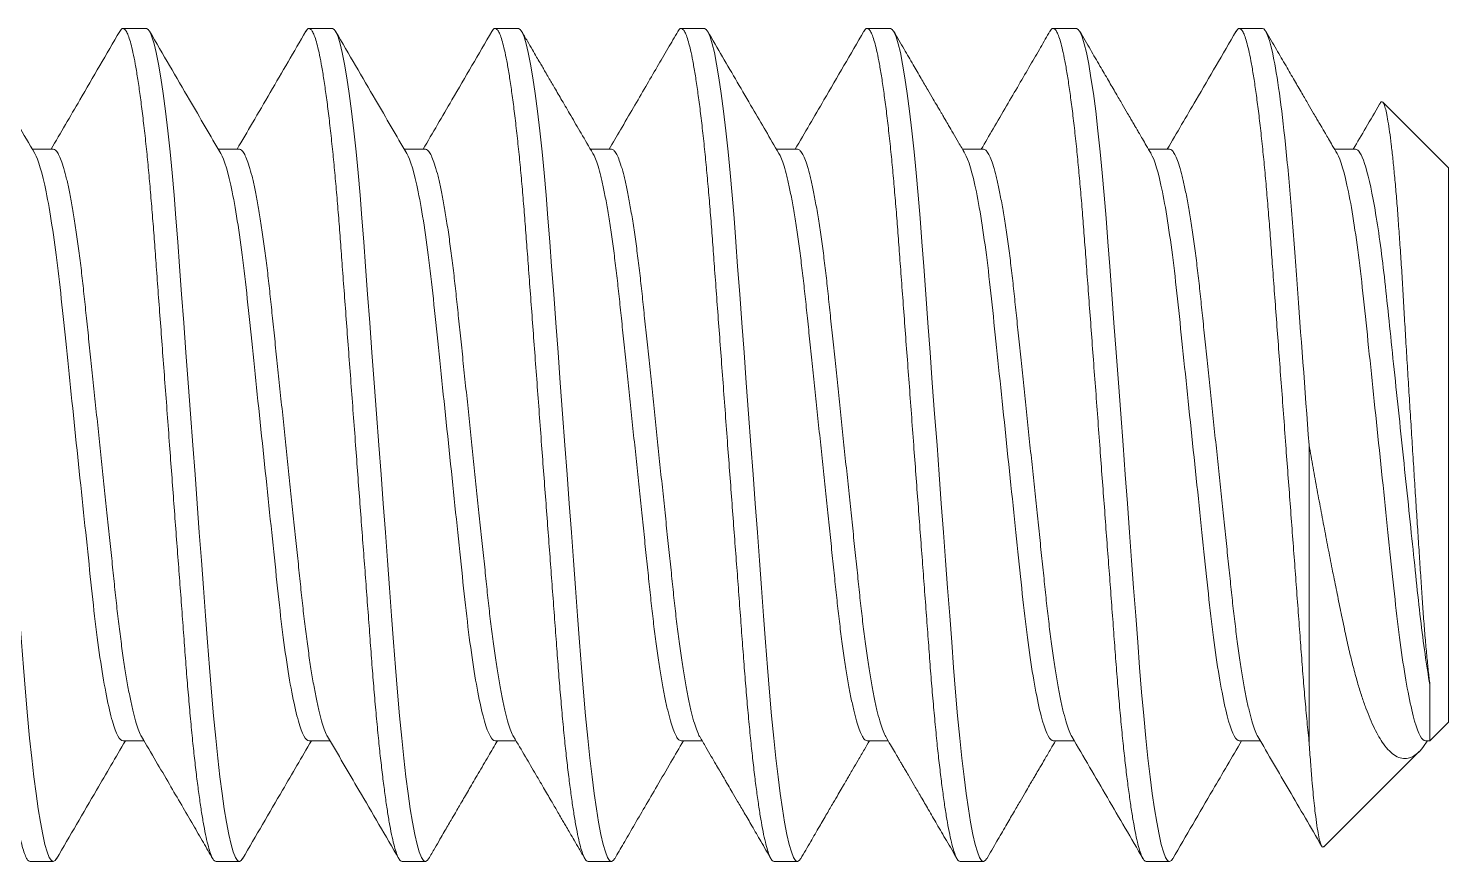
# Model space of a CAD drawing. Header units: inches. Extents: x -1 to 66.5, y -11.9 to 25.2.
# Drawn here: x 36.8078 to 36.9986, y 1.3668 to 1.4788 of the extents above; entities that cross this region are included whole.
import ezdxf

# ---------------------------------------------------------------- set-up
doc = ezdxf.new("R2010")
doc.units = ezdxf.units.IN
doc.header["$MEASUREMENT"] = 0
doc.linetypes.add('SLD-Solid', pattern=[0])
doc.layers.add('Fastener', color=134, linetype='Continuous')

msp = doc.modelspace()

# ---------------------------------------------------------------- linework, layer by layer
at = {"layer": 'Fastener', "linetype": 'SLD-Solid', "lineweight": 15}
for p, q in [((36.82365, 1.47879), (36.82052, 1.47879)), ((36.84865, 1.47879), (36.84552, 1.47879)), ((36.87365, 1.47879), (36.87052, 1.47879)), ((36.89865, 1.47879), (36.89552, 1.47879)), ((36.92365, 1.47879), (36.92052, 1.47879)), ((36.94865, 1.47879), (36.94552, 1.47879)), ((36.97365, 1.47879), (36.97052, 1.47879)), ((36.99865, 1.46004), (36.98982, 1.46887)), ((36.81115, 1.46255), (36.80833, 1.46255)), ((36.83615, 1.46255), (36.83333, 1.46255)), ((36.86115, 1.46255), (36.85833, 1.46255)), ((36.88615, 1.46255), (36.88333, 1.46255)), ((36.91115, 1.46255), (36.90833, 1.46255)), ((36.93615, 1.46255), (36.93333, 1.46255)), ((36.96115, 1.46255), (36.95833, 1.46255)), ((36.98615, 1.46255), (36.98333, 1.46255)), ((36.99865, 1.46004), (36.99865, 1.38554)), ((36.9799, 1.38284), (36.9799, 1.42279)), ((36.99613, 1.38303), (36.99613, 1.39059)), ((36.99613, 1.38303), (36.99865, 1.38554)), ((36.82052, 1.38303), (36.82334, 1.38303)), ((36.84552, 1.38303), (36.84834, 1.38303)), ((36.87052, 1.38303), (36.87334, 1.38303)), ((36.89552, 1.38303), (36.89834, 1.38303)), ((36.92052, 1.38303), (36.92334, 1.38303)), ((36.94552, 1.38303), (36.94834, 1.38303)), ((36.97052, 1.38303), (36.97334, 1.38303)), ((36.99552, 1.38303), (36.99613, 1.38303)), ((36.9819, 1.3688), (36.99469, 1.38159)), ((36.80802, 1.36679), (36.81115, 1.36679)), ((36.83302, 1.36679), (36.83615, 1.36679)), ((36.85802, 1.36679), (36.86115, 1.36679)), ((36.88302, 1.36679), (36.88615, 1.36679)), ((36.90802, 1.36679), (36.91115, 1.36679)), ((36.93302, 1.36679), (36.93615, 1.36679)), ((36.95802, 1.36679), (36.96115, 1.36679))]:
    msp.add_line(p, q, dxfattribs=at)
at = {"layer": 'Fastener', "linetype": 'SLD-Solid', "lineweight": 15, "flags": 128}
for points in [[(36.81158, 1.3672), (36.81139, 1.36692), (36.81115, 1.36679), (36.81089, 1.36693), (36.81061, 1.36736), (36.81033, 1.36809), (36.81003, 1.36911), (36.80973, 1.37045), (36.80942, 1.37208), (36.80912, 1.37388), (36.80883, 1.37593), (36.80854, 1.37821), (36.80825, 1.3807), (36.80797, 1.38338), (36.80767, 1.3864), (36.80739, 1.38957), (36.80713, 1.39287), (36.80687, 1.39627), (36.8066, 1.39984), (36.80632, 1.40359), (36.80605, 1.40726), (36.80577, 1.41104), (36.80548, 1.41491), (36.80519, 1.41884), (36.8049, 1.42279), (36.80458, 1.42699), (36.80427, 1.43115), (36.80397, 1.43524), (36.80367, 1.43923), (36.80339, 1.44309), (36.80311, 1.44679), (36.80286, 1.45011), (36.80262, 1.45329), (36.80237, 1.45639), (36.8021, 1.45937), (36.80183, 1.46221), (36.80153, 1.46504), (36.80122, 1.46766), (36.80091, 1.47005), (36.80059, 1.47217), (36.80028, 1.474), (36.79998, 1.47555), (36.79969, 1.47673), (36.79941, 1.47765), (36.79915, 1.47829), (36.79889, 1.47867), (36.79865, 1.47879), (36.79865, 1.47879)], [(36.83658, 1.3672), (36.83639, 1.36692), (36.83615, 1.36679), (36.83589, 1.36693), (36.83561, 1.36736), (36.83533, 1.36809), (36.83503, 1.36911), (36.83473, 1.37045), (36.83442, 1.37208), (36.83412, 1.37388), (36.83383, 1.37593), (36.83354, 1.37821), (36.83325, 1.3807), (36.83297, 1.38338), (36.83267, 1.3864), (36.83239, 1.38957), (36.83213, 1.39287), (36.83187, 1.39627), (36.8316, 1.39984), (36.83132, 1.40359), (36.83105, 1.40726), (36.83077, 1.41104), (36.83048, 1.41491), (36.83019, 1.41884), (36.8299, 1.42279), (36.82958, 1.42699), (36.82927, 1.43115), (36.82897, 1.43524), (36.82867, 1.43923), (36.82839, 1.44309), (36.82811, 1.44679), (36.82786, 1.45011), (36.82762, 1.45329), (36.82737, 1.45639), (36.8271, 1.45937), (36.82683, 1.46221), (36.82653, 1.46504), (36.82622, 1.46766), (36.82591, 1.47005), (36.82559, 1.47217), (36.82528, 1.474), (36.82498, 1.47555), (36.82469, 1.47673), (36.82441, 1.47765), (36.82415, 1.47829), (36.82389, 1.47867), (36.82365, 1.47879), (36.82365, 1.47879)], [(36.86159, 1.36721), (36.86139, 1.36692), (36.86115, 1.36679), (36.86089, 1.36693), (36.86061, 1.36736), (36.86033, 1.36809), (36.86003, 1.36911), (36.85973, 1.37045), (36.85942, 1.37208), (36.85912, 1.37388), (36.85883, 1.37593), (36.85854, 1.37821), (36.85825, 1.3807), (36.85797, 1.38338), (36.85767, 1.3864), (36.85739, 1.38957), (36.85713, 1.39287), (36.85687, 1.39627), (36.8566, 1.39984), (36.85632, 1.40359), (36.85605, 1.40726), (36.85577, 1.41104), (36.85548, 1.41491), (36.85519, 1.41884), (36.8549, 1.42279), (36.85458, 1.42699), (36.85427, 1.43115), (36.85397, 1.43524), (36.85367, 1.43923), (36.85339, 1.44309), (36.85311, 1.44679), (36.85286, 1.45011), (36.85262, 1.45329), (36.85237, 1.45639), (36.8521, 1.45937), (36.85183, 1.46221), (36.85153, 1.46504), (36.85122, 1.46766), (36.85091, 1.47005), (36.85059, 1.47217), (36.85028, 1.474), (36.84998, 1.47555), (36.84969, 1.47673), (36.84941, 1.47765), (36.84915, 1.47829), (36.84889, 1.47867), (36.84865, 1.47879), (36.84865, 1.47879)], [(36.88659, 1.36721), (36.88639, 1.36692), (36.88615, 1.36679), (36.88589, 1.36693), (36.88561, 1.36736), (36.88533, 1.36809), (36.88503, 1.36911), (36.88473, 1.37045), (36.88442, 1.37208), (36.88412, 1.37388), (36.88383, 1.37593), (36.88354, 1.37821), (36.88325, 1.3807), (36.88297, 1.38338), (36.88267, 1.3864), (36.88239, 1.38957), (36.88213, 1.39287), (36.88187, 1.39627), (36.8816, 1.39984), (36.88132, 1.40359), (36.88105, 1.40726), (36.88077, 1.41104), (36.88048, 1.41491), (36.88019, 1.41884), (36.8799, 1.42279), (36.87958, 1.42699), (36.87927, 1.43115), (36.87897, 1.43524), (36.87867, 1.43923), (36.87839, 1.44309), (36.87811, 1.44679), (36.87786, 1.45011), (36.87762, 1.45329), (36.87737, 1.45639), (36.8771, 1.45937), (36.87683, 1.46221), (36.87653, 1.46504), (36.87622, 1.46766), (36.87591, 1.47005), (36.87559, 1.47217), (36.87528, 1.474), (36.87498, 1.47555), (36.87469, 1.47673), (36.87441, 1.47765), (36.87415, 1.47829), (36.87389, 1.47867), (36.87365, 1.47879), (36.87365, 1.47879)], [(36.91159, 1.36721), (36.91139, 1.36692), (36.91115, 1.36679), (36.91089, 1.36693), (36.91061, 1.36736), (36.91033, 1.36809), (36.91003, 1.36911), (36.90973, 1.37045), (36.90942, 1.37208), (36.90912, 1.37388), (36.90883, 1.37593), (36.90854, 1.37821), (36.90825, 1.3807), (36.90797, 1.38338), (36.90767, 1.3864), (36.90739, 1.38957), (36.90713, 1.39287), (36.90687, 1.39627), (36.9066, 1.39984), (36.90632, 1.40359), (36.90605, 1.40726), (36.90577, 1.41104), (36.90548, 1.41491), (36.90519, 1.41884), (36.9049, 1.42279), (36.90458, 1.42699), (36.90427, 1.43115), (36.90397, 1.43524), (36.90367, 1.43923), (36.90339, 1.44309), (36.90311, 1.44679), (36.90286, 1.45011), (36.90262, 1.45329), (36.90237, 1.45639), (36.9021, 1.45937), (36.90183, 1.46221), (36.90153, 1.46504), (36.90122, 1.46766), (36.90091, 1.47005), (36.90059, 1.47217), (36.90028, 1.474), (36.89998, 1.47555), (36.89969, 1.47673), (36.89941, 1.47765), (36.89915, 1.47829), (36.89889, 1.47867), (36.89865, 1.47879), (36.89865, 1.47879)], [(36.93659, 1.36721), (36.93639, 1.36692), (36.93615, 1.36679), (36.93589, 1.36693), (36.93561, 1.36736), (36.93533, 1.36809), (36.93503, 1.36911), (36.93473, 1.37045), (36.93442, 1.37208), (36.93412, 1.37388), (36.93383, 1.37593), (36.93354, 1.37821), (36.93325, 1.3807), (36.93297, 1.38338), (36.93267, 1.3864), (36.93239, 1.38957), (36.93213, 1.39287), (36.93187, 1.39627), (36.9316, 1.39984), (36.93132, 1.40359), (36.93105, 1.40726), (36.93077, 1.41104), (36.93048, 1.41491), (36.93019, 1.41884), (36.9299, 1.42279), (36.92958, 1.42699), (36.92927, 1.43115), (36.92897, 1.43524), (36.92867, 1.43923), (36.92839, 1.44309), (36.92811, 1.44679), (36.92786, 1.45011), (36.92762, 1.45329), (36.92737, 1.45639), (36.9271, 1.45937), (36.92683, 1.46221), (36.92653, 1.46504), (36.92622, 1.46766), (36.92591, 1.47005), (36.92559, 1.47217), (36.92528, 1.474), (36.92498, 1.47555), (36.92469, 1.47673), (36.92441, 1.47765), (36.92415, 1.47829), (36.92389, 1.47867), (36.92365, 1.47879), (36.92365, 1.47879)], [(36.96159, 1.3672), (36.96139, 1.36692), (36.96115, 1.36679), (36.96089, 1.36693), (36.96061, 1.36736), (36.96033, 1.36809), (36.96003, 1.36911), (36.95973, 1.37045), (36.95942, 1.37208), (36.95912, 1.37388), (36.95883, 1.37593), (36.95854, 1.37821), (36.95825, 1.3807), (36.95797, 1.38338), (36.95767, 1.3864), (36.95739, 1.38957), (36.95713, 1.39287), (36.95687, 1.39627), (36.9566, 1.39984), (36.95632, 1.40359), (36.95605, 1.40726), (36.95577, 1.41104), (36.95548, 1.41491), (36.95519, 1.41884), (36.9549, 1.42279), (36.95458, 1.42699), (36.95427, 1.43115), (36.95397, 1.43524), (36.95367, 1.43923), (36.95339, 1.44309), (36.95311, 1.44679), (36.95286, 1.45011), (36.95262, 1.45329), (36.95237, 1.45639), (36.9521, 1.45937), (36.95183, 1.46221), (36.95153, 1.46504), (36.95122, 1.46766), (36.95091, 1.47005), (36.95059, 1.47217), (36.95028, 1.474), (36.94998, 1.47555), (36.94969, 1.47673), (36.94941, 1.47765), (36.94915, 1.47829), (36.94889, 1.47867), (36.94865, 1.47879), (36.94865, 1.47879)]]:
    msp.add_lwpolyline(points, dxfattribs=at)
at = {"layer": 'Fastener', "linetype": 'SLD-Solid', "lineweight": 15}
for points, knots in [([(36.80802, 1.36679), (36.80793, 1.36682), (36.80776, 1.36687), (36.80749, 1.36732), (36.8072, 1.36804), (36.80691, 1.36907), (36.8066, 1.3704), (36.8063, 1.372), (36.806, 1.37384), (36.80571, 1.37589), (36.80541, 1.37817), (36.80512, 1.38066), (36.80483, 1.38339), (36.80455, 1.38635), (36.80427, 1.38952), (36.804, 1.39282), (36.80375, 1.39626), (36.80348, 1.39984), (36.80321, 1.40351), (36.80293, 1.40726), (36.80264, 1.41104), (36.80236, 1.41491), (36.80206, 1.41884), (36.80176, 1.42287), (36.80146, 1.42699), (36.80115, 1.43115), (36.80084, 1.43524), (36.80055, 1.43923), (36.80026, 1.44309), (36.79999, 1.44672), (36.79974, 1.45012), (36.7995, 1.45333), (36.79924, 1.45643), (36.79898, 1.45941), (36.7987, 1.46231), (36.7984, 1.46509), (36.79809, 1.46771), (36.79778, 1.47009), (36.79747, 1.47221), (36.79716, 1.47405), (36.79686, 1.47557), (36.79657, 1.47677), (36.79629, 1.47769), (36.79602, 1.47833), (36.79576, 1.47871), (36.79552, 1.47883), (36.79529, 1.47874), (36.79514, 1.47848), (36.79508, 1.47837)], [0, 0, 0, 0, 0.0216608, 0.0436831, 0.0660175, 0.0886099, 0.1114021, 0.1343326, 0.1560227, 0.1777244, 0.199383, 0.2209443, 0.2423559, 0.2648446, 0.2870516, 0.3089247, 0.3304913, 0.3523128, 0.3744752, 0.3956377, 0.4170109, 0.4385448, 0.4601873, 0.4818844, 0.5048946, 0.5278397, 0.5506555, 0.5732801, 0.5956548, 0.6177248, 0.6382101, 0.6585661, 0.6792378, 0.7002013, 0.7214126, 0.7441266, 0.7670055, 0.7899865, 0.8130048, 0.835995, 0.8588924, 0.8803401, 0.9015979, 0.9226178, 0.9433549, 0.9637682, 0.985429, 1, 1, 1, 1]), ([(36.80866, 1.46199), (36.80715, 1.46456), (36.80395, 1.47003), (36.80077, 1.47551), (36.79908, 1.47841)], [0, 0, 0, 0, 0.470522, 1, 1, 1, 1]), ([(36.82008, 1.4784), (36.81829, 1.47533), (36.81522, 1.47004), (36.81213, 1.46476), (36.81084, 1.46255)], [0, 0, 0, 0, 0.5822999, 1, 1, 1, 1]), ([(36.83302, 1.36679), (36.83293, 1.36682), (36.83276, 1.36687), (36.83249, 1.36732), (36.8322, 1.36804), (36.83191, 1.36907), (36.8316, 1.3704), (36.8313, 1.372), (36.831, 1.37384), (36.83071, 1.37589), (36.83041, 1.37817), (36.83012, 1.38066), (36.82983, 1.38339), (36.82955, 1.38635), (36.82927, 1.38952), (36.829, 1.39282), (36.82875, 1.39626), (36.82848, 1.39984), (36.82821, 1.40351), (36.82793, 1.40726), (36.82764, 1.41104), (36.82736, 1.41491), (36.82706, 1.41884), (36.82676, 1.42287), (36.82646, 1.42699), (36.82615, 1.43115), (36.82584, 1.43524), (36.82555, 1.43923), (36.82526, 1.44309), (36.82499, 1.44672), (36.82474, 1.45012), (36.8245, 1.45333), (36.82424, 1.45643), (36.82398, 1.45941), (36.8237, 1.46231), (36.8234, 1.46509), (36.82309, 1.46771), (36.82278, 1.47009), (36.82247, 1.47221), (36.82216, 1.47405), (36.82186, 1.47557), (36.82157, 1.47677), (36.82129, 1.47769), (36.82102, 1.47833), (36.82076, 1.47871), (36.82052, 1.47883), (36.82029, 1.47874), (36.82014, 1.47848), (36.82008, 1.47837)], [0, 0, 0, 0, 0.021663, 0.043687, 0.066023, 0.088617, 0.111412, 0.134344, 0.156036, 0.177739, 0.1994, 0.220963, 0.242376, 0.264867, 0.287076, 0.308951, 0.330519, 0.352343, 0.374507, 0.395671, 0.417046, 0.438582, 0.460226, 0.481925, 0.504937, 0.527884, 0.550702, 0.573329, 0.595705, 0.617777, 0.638264, 0.658622, 0.679295, 0.700261, 0.721474, 0.74419, 0.76707, 0.790053, 0.813074, 0.836066, 0.858965, 0.880415, 0.901674, 0.922696, 0.943435, 0.96385, 0.985513, 1, 1, 1, 1]), ([(36.83365, 1.46199), (36.83226, 1.46439), (36.82906, 1.46985), (36.82587, 1.47533), (36.82408, 1.47841)], [0, 0, 0, 0, 0.437735, 1, 1, 1, 1]), ([(36.84509, 1.47841), (36.84429, 1.47704), (36.8427, 1.4743), (36.8403, 1.47019), (36.83802, 1.46628), (36.83653, 1.46373), (36.83584, 1.46255)], [0, 0, 0, 0, 0.25937, 0.518365, 0.777009, 1, 1, 1, 1]), ([(36.85802, 1.36679), (36.85793, 1.36682), (36.85776, 1.36687), (36.85749, 1.36732), (36.8572, 1.36804), (36.85691, 1.36907), (36.8566, 1.3704), (36.8563, 1.372), (36.856, 1.37384), (36.85571, 1.37589), (36.85541, 1.37817), (36.85512, 1.38066), (36.85483, 1.38339), (36.85455, 1.38635), (36.85427, 1.38952), (36.854, 1.39282), (36.85375, 1.39626), (36.85348, 1.39984), (36.85321, 1.40351), (36.85293, 1.40726), (36.85264, 1.41104), (36.85236, 1.41491), (36.85206, 1.41884), (36.85176, 1.42287), (36.85146, 1.42699), (36.85115, 1.43115), (36.85084, 1.43524), (36.85055, 1.43923), (36.85026, 1.44309), (36.84999, 1.44672), (36.84974, 1.45012), (36.8495, 1.45333), (36.84924, 1.45643), (36.84898, 1.45941), (36.8487, 1.46231), (36.8484, 1.46509), (36.84809, 1.46771), (36.84778, 1.47009), (36.84747, 1.47221), (36.84716, 1.47405), (36.84686, 1.47557), (36.84657, 1.47677), (36.84629, 1.47769), (36.84602, 1.47833), (36.84576, 1.47871), (36.84552, 1.47883), (36.84529, 1.47874), (36.84514, 1.47848), (36.84509, 1.47838)], [0, 0, 0, 0, 0.021672, 0.043705, 0.066051, 0.088655, 0.111459, 0.134401, 0.156102, 0.177815, 0.199485, 0.221057, 0.24248, 0.26498, 0.287198, 0.309083, 0.33066, 0.352493, 0.374667, 0.39584, 0.417224, 0.438769, 0.460423, 0.482131, 0.505153, 0.52811, 0.550937, 0.573573, 0.595959, 0.618041, 0.638536, 0.658903, 0.679585, 0.700559, 0.721781, 0.744507, 0.767398, 0.79039, 0.81342, 0.836422, 0.859332, 0.88079, 0.902059, 0.923089, 0.943837, 0.964261, 0.985933, 1, 1, 1, 1]), ([(36.85865, 1.46199), (36.85725, 1.46439), (36.85406, 1.46985), (36.85087, 1.47533), (36.84908, 1.4784)], [0, 0, 0, 0, 0.437786, 1, 1, 1, 1]), ([(36.87008, 1.4784), (36.86829, 1.47533), (36.86522, 1.47004), (36.86213, 1.46476), (36.86084, 1.46255)], [0, 0, 0, 0, 0.581692, 1, 1, 1, 1]), ([(36.88302, 1.36679), (36.88293, 1.36682), (36.88276, 1.36687), (36.88249, 1.36732), (36.8822, 1.36804), (36.88191, 1.36907), (36.8816, 1.3704), (36.8813, 1.372), (36.881, 1.37384), (36.88071, 1.37589), (36.88041, 1.37817), (36.88012, 1.38066), (36.87983, 1.38339), (36.87955, 1.38635), (36.87927, 1.38952), (36.879, 1.39282), (36.87875, 1.39626), (36.87848, 1.39984), (36.87821, 1.40351), (36.87793, 1.40726), (36.87764, 1.41104), (36.87736, 1.41491), (36.87706, 1.41884), (36.87676, 1.42287), (36.87646, 1.42699), (36.87615, 1.43115), (36.87584, 1.43524), (36.87555, 1.43923), (36.87526, 1.44309), (36.87499, 1.44672), (36.87474, 1.45012), (36.8745, 1.45333), (36.87424, 1.45643), (36.87398, 1.45941), (36.8737, 1.46231), (36.8734, 1.46509), (36.87309, 1.46771), (36.87278, 1.47009), (36.87247, 1.47221), (36.87216, 1.47405), (36.87186, 1.47557), (36.87157, 1.47677), (36.87129, 1.47769), (36.87102, 1.47833), (36.87076, 1.47871), (36.87052, 1.47883), (36.87029, 1.47874), (36.87014, 1.47848), (36.87008, 1.47837)], [0, 0, 0, 0, 0.0216622, 0.0436858, 0.0660217, 0.0886155, 0.1114092, 0.1343411, 0.1560326, 0.1777356, 0.1993956, 0.2209583, 0.2423712, 0.2648613, 0.2870698, 0.3089442, 0.3305122, 0.3523351, 0.3744988, 0.3956628, 0.4170373, 0.4385726, 0.4602164, 0.4819148, 0.5049266, 0.5278731, 0.5506904, 0.5733164, 0.5956925, 0.6177639, 0.6382504, 0.6586077, 0.6792808, 0.7002456, 0.7214582, 0.7441736, 0.767054, 0.7900364, 0.8130562, 0.8360479, 0.8589468, 0.8803957, 0.9016549, 0.9226761, 0.9434146, 0.9638292, 0.9854913, 1, 1, 1, 1]), ([(36.88365, 1.46199), (36.88313, 1.4629), (36.88213, 1.46459), (36.88075, 1.46697), (36.87956, 1.46901), (36.87856, 1.47071), (36.87782, 1.47199), (36.87729, 1.4729), (36.87691, 1.47355), (36.87652, 1.47422), (36.87606, 1.47501), (36.8755, 1.47598), (36.87483, 1.47713), (36.87434, 1.47796), (36.87408, 1.4784)], [0, 0, 0, 0, 0.16532, 0.310169, 0.434496, 0.538252, 0.621396, 0.668147, 0.704366, 0.741381, 0.789447, 0.848567, 0.918749, 1, 1, 1, 1]), ([(36.89508, 1.4784), (36.89464, 1.47764), (36.89371, 1.47604), (36.89226, 1.47356), (36.89072, 1.47091), (36.88907, 1.46809), (36.88744, 1.46528), (36.88635, 1.46342), (36.88584, 1.46255)], [0, 0, 0, 0, 0.145435, 0.301784, 0.469011, 0.647072, 0.835922, 1, 1, 1, 1]), ([(36.90802, 1.36679), (36.90793, 1.36682), (36.90776, 1.36687), (36.90749, 1.36732), (36.9072, 1.36804), (36.90691, 1.36907), (36.9066, 1.3704), (36.9063, 1.372), (36.906, 1.37384), (36.90571, 1.37589), (36.90541, 1.37817), (36.90512, 1.38066), (36.90483, 1.38339), (36.90455, 1.38635), (36.90427, 1.38952), (36.904, 1.39282), (36.90375, 1.39626), (36.90348, 1.39984), (36.90321, 1.40351), (36.90293, 1.40726), (36.90264, 1.41104), (36.90236, 1.41491), (36.90206, 1.41884), (36.90176, 1.42287), (36.90146, 1.42699), (36.90115, 1.43115), (36.90084, 1.43524), (36.90055, 1.43923), (36.90026, 1.44309), (36.89999, 1.44672), (36.89974, 1.45012), (36.8995, 1.45333), (36.89924, 1.45643), (36.89898, 1.45941), (36.8987, 1.46231), (36.8984, 1.46509), (36.89809, 1.46771), (36.89778, 1.47009), (36.89747, 1.47221), (36.89716, 1.47405), (36.89686, 1.47557), (36.89657, 1.47677), (36.89629, 1.47769), (36.89602, 1.47833), (36.89576, 1.47871), (36.89552, 1.47883), (36.89529, 1.47874), (36.89514, 1.47848), (36.89508, 1.47837)], [0, 0, 0, 0, 0.021663, 0.043687, 0.066023, 0.088618, 0.111412, 0.134344, 0.156036, 0.17774, 0.1994, 0.220963, 0.242377, 0.264867, 0.287076, 0.308951, 0.33052, 0.352343, 0.374507, 0.395672, 0.417047, 0.438583, 0.460227, 0.481926, 0.504938, 0.527885, 0.550703, 0.57333, 0.595706, 0.617778, 0.638265, 0.658623, 0.679296, 0.700262, 0.721475, 0.744191, 0.767072, 0.790055, 0.813075, 0.836067, 0.858967, 0.880416, 0.901676, 0.922697, 0.943436, 0.963851, 0.985514, 1, 1, 1, 1]), ([(36.90865, 1.46199), (36.90747, 1.46402), (36.9056, 1.46721), (36.90241, 1.47268), (36.90041, 1.47613), (36.89909, 1.4784)], [0, 0, 0, 0, 0.3697537, 0.5844772, 1, 1, 1, 1]), ([(36.92008, 1.47841), (36.91829, 1.47533), (36.91522, 1.47004), (36.91213, 1.46476), (36.91084, 1.46255)], [0, 0, 0, 0, 0.582332, 1, 1, 1, 1]), ([(36.93302, 1.36679), (36.93293, 1.36682), (36.93276, 1.36687), (36.93249, 1.36732), (36.9322, 1.36804), (36.93191, 1.36907), (36.9316, 1.3704), (36.9313, 1.372), (36.931, 1.37384), (36.93071, 1.37589), (36.93041, 1.37817), (36.93012, 1.38066), (36.92983, 1.38339), (36.92955, 1.38635), (36.92927, 1.38952), (36.929, 1.39282), (36.92875, 1.39626), (36.92848, 1.39984), (36.92821, 1.40351), (36.92793, 1.40726), (36.92764, 1.41104), (36.92736, 1.41491), (36.92706, 1.41884), (36.92676, 1.42287), (36.92646, 1.42699), (36.92615, 1.43115), (36.92584, 1.43524), (36.92555, 1.43923), (36.92526, 1.44309), (36.92499, 1.44672), (36.92474, 1.45012), (36.9245, 1.45333), (36.92424, 1.45643), (36.92398, 1.45941), (36.9237, 1.46231), (36.9234, 1.46509), (36.92309, 1.46771), (36.92278, 1.47009), (36.92247, 1.47221), (36.92216, 1.47405), (36.92186, 1.47557), (36.92157, 1.47677), (36.92129, 1.47769), (36.92102, 1.47833), (36.92076, 1.47871), (36.92052, 1.47883), (36.92029, 1.47874), (36.92014, 1.47848), (36.92008, 1.47837)], [0, 0, 0, 0, 0.021664, 0.04369, 0.066027, 0.088623, 0.111419, 0.134353, 0.156046, 0.177751, 0.199413, 0.220977, 0.242392, 0.264884, 0.287094, 0.308971, 0.330541, 0.352365, 0.374531, 0.395697, 0.417073, 0.43861, 0.460256, 0.481956, 0.50497, 0.527919, 0.550738, 0.573366, 0.595744, 0.617817, 0.638305, 0.658664, 0.679339, 0.700306, 0.72152, 0.744238, 0.76712, 0.790104, 0.813126, 0.83612, 0.859021, 0.880472, 0.901733, 0.922756, 0.943496, 0.963912, 0.985576, 1, 1, 1, 1]), ([(36.93365, 1.46199), (36.93336, 1.46249), (36.93283, 1.4634), (36.9321, 1.46465), (36.9315, 1.46567), (36.93104, 1.46646), (36.93072, 1.46702), (36.93047, 1.46744), (36.93023, 1.46785), (36.92987, 1.46847), (36.92933, 1.46939), (36.92861, 1.47064), (36.92771, 1.47217), (36.92665, 1.47399), (36.92542, 1.4761), (36.92455, 1.47761), (36.92408, 1.4784)], [0, 0, 0, 0, 0.090507, 0.166868, 0.229061, 0.277066, 0.31087, 0.331055, 0.353774, 0.386293, 0.444906, 0.520961, 0.614476, 0.72547, 0.853968, 1, 1, 1, 1]), ([(36.94508, 1.47841), (36.94466, 1.47769), (36.94378, 1.47617), (36.94239, 1.47377), (36.94086, 1.47115), (36.9392, 1.4683), (36.93751, 1.46541), (36.93637, 1.46347), (36.93584, 1.46255)], [0, 0, 0, 0, 0.1364762, 0.287464, 0.4529202, 0.6327932, 0.8270283, 1, 1, 1, 1]), ([(36.95802, 1.36679), (36.95793, 1.36682), (36.95776, 1.36687), (36.95749, 1.36732), (36.9572, 1.36804), (36.95691, 1.36907), (36.9566, 1.3704), (36.9563, 1.372), (36.956, 1.37384), (36.95571, 1.37589), (36.95541, 1.37817), (36.95512, 1.38066), (36.95483, 1.38339), (36.95455, 1.38635), (36.95427, 1.38952), (36.954, 1.39282), (36.95375, 1.39626), (36.95348, 1.39984), (36.95321, 1.40351), (36.95293, 1.40726), (36.95264, 1.41104), (36.95236, 1.41491), (36.95206, 1.41884), (36.95176, 1.42287), (36.95146, 1.42699), (36.95115, 1.43115), (36.95084, 1.43524), (36.95055, 1.43923), (36.95026, 1.44309), (36.94999, 1.44672), (36.94974, 1.45012), (36.9495, 1.45333), (36.94924, 1.45643), (36.94898, 1.45941), (36.9487, 1.46231), (36.9484, 1.46509), (36.94809, 1.46771), (36.94778, 1.47009), (36.94747, 1.47221), (36.94716, 1.47405), (36.94686, 1.47557), (36.94657, 1.47677), (36.94629, 1.47769), (36.94602, 1.47833), (36.94576, 1.47871), (36.94552, 1.47883), (36.94529, 1.47874), (36.94514, 1.47848), (36.94508, 1.47837)], [0, 0, 0, 0, 0.021665, 0.043691, 0.06603, 0.088627, 0.111423, 0.134358, 0.156052, 0.177758, 0.199421, 0.220986, 0.242402, 0.264895, 0.287106, 0.308983, 0.330554, 0.352379, 0.374546, 0.395712, 0.41709, 0.438628, 0.460274, 0.481975, 0.50499, 0.527939, 0.550759, 0.573388, 0.595767, 0.617841, 0.63833, 0.65869, 0.679366, 0.700333, 0.721549, 0.744267, 0.76715, 0.790135, 0.813158, 0.836153, 0.859054, 0.880506, 0.901768, 0.922792, 0.943533, 0.96395, 0.985615, 1, 1, 1, 1]), ([(36.95866, 1.46199), (36.95844, 1.46235), (36.95806, 1.46301), (36.95754, 1.4639), (36.95713, 1.46459), (36.95683, 1.4651), (36.95657, 1.46555), (36.95629, 1.46604), (36.95593, 1.46666), (36.95542, 1.46753), (36.95475, 1.46868), (36.95389, 1.47015), (36.95289, 1.47186), (36.95175, 1.47382), (36.95046, 1.47603), (36.94956, 1.47759), (36.94908, 1.4784)], [0, 0, 0, 0, 0.066419, 0.120613, 0.162564, 0.192262, 0.214408, 0.243843, 0.281656, 0.327852, 0.402497, 0.492069, 0.596584, 0.716061, 0.850524, 1, 1, 1, 1]), ([(36.97008, 1.47841), (36.96829, 1.47533), (36.96522, 1.47004), (36.96213, 1.46476), (36.96084, 1.46255)], [0, 0, 0, 0, 0.582178, 1, 1, 1, 1]), ([(36.9799, 1.38284), (36.97988, 1.38302), (36.97976, 1.38416), (36.97955, 1.38635), (36.97927, 1.38952), (36.979, 1.39282), (36.97875, 1.39626), (36.97848, 1.39984), (36.97821, 1.40351), (36.97793, 1.40726), (36.97764, 1.41104), (36.97736, 1.41491), (36.97706, 1.41884), (36.97676, 1.42287), (36.97646, 1.42699), (36.97615, 1.43115), (36.97584, 1.43524), (36.97555, 1.43923), (36.97526, 1.44309), (36.97499, 1.44672), (36.97474, 1.45012), (36.9745, 1.45333), (36.97424, 1.45643), (36.97398, 1.45941), (36.9737, 1.46231), (36.9734, 1.46509), (36.97309, 1.46771), (36.97278, 1.47009), (36.97247, 1.47221), (36.97216, 1.47405), (36.97186, 1.47557), (36.97157, 1.47677), (36.97129, 1.47769), (36.97102, 1.47833), (36.97076, 1.47871), (36.97052, 1.47883), (36.97029, 1.47874), (36.97014, 1.47848), (36.97008, 1.47837)], [0, 0, 0, 0, 0.005512, 0.035036, 0.06419, 0.092905, 0.121218, 0.149866, 0.178961, 0.206744, 0.234803, 0.263073, 0.291486, 0.31997, 0.350178, 0.380301, 0.410254, 0.439956, 0.46933, 0.498304, 0.525197, 0.551921, 0.579059, 0.606581, 0.634427, 0.664247, 0.694283, 0.724452, 0.754671, 0.784853, 0.814914, 0.84307, 0.870978, 0.898573, 0.925798, 0.952597, 0.981033, 1, 1, 1, 1]), ([(36.9799, 1.42279), (36.97934, 1.4303), (36.97878, 1.43778), (36.97804, 1.44775), (36.97782, 1.45083), (36.97734, 1.45675), (36.97709, 1.45959), (36.9763, 1.46745), (36.97572, 1.47175), (36.97462, 1.47743), (36.9741, 1.47879), (36.97365, 1.47879)], [0, 0, 0, 0, 0.25, 0.25, 0.375, 0.375, 0.5, 0.5, 0.75, 0.75, 1, 1, 1, 1]), ([(36.98366, 1.46199), (36.98344, 1.46235), (36.98306, 1.46301), (36.98254, 1.4639), (36.98213, 1.46459), (36.98183, 1.46511), (36.98157, 1.46555), (36.98129, 1.46604), (36.98093, 1.46666), (36.98042, 1.46753), (36.97975, 1.46868), (36.97889, 1.47015), (36.97789, 1.47187), (36.97675, 1.47383), (36.97546, 1.47604), (36.97456, 1.47759), (36.97408, 1.47841)], [0, 0, 0, 0, 0.066473, 0.120704, 0.162677, 0.192378, 0.214515, 0.24394, 0.281743, 0.327929, 0.40256, 0.492117, 0.596618, 0.716083, 0.850534, 1, 1, 1, 1]), ([(36.98944, 1.46872), (36.98942, 1.46868), (36.98878, 1.46759), (36.98758, 1.46553), (36.9864, 1.46352), (36.98584, 1.46255)], [0, 0, 0, 0, 0.019031, 0.532053, 1, 1, 1, 1]), ([(36.99613, 1.39059), (36.99606, 1.39119), (36.99592, 1.3924), (36.99571, 1.39451), (36.9955, 1.39684), (36.99529, 1.39937), (36.99511, 1.40206), (36.99492, 1.40488), (36.99472, 1.40787), (36.99452, 1.41101), (36.99431, 1.41426), (36.99409, 1.41765), (36.99387, 1.42112), (36.99365, 1.42464), (36.99343, 1.42816), (36.99321, 1.43168), (36.993, 1.43518), (36.99279, 1.43862), (36.9926, 1.44194), (36.99241, 1.44513), (36.99222, 1.44822), (36.99201, 1.45119), (36.99181, 1.45398), (36.9916, 1.45661), (36.99138, 1.45905), (36.99116, 1.46127), (36.99094, 1.46323), (36.99072, 1.46494), (36.9905, 1.46637), (36.99029, 1.4675), (36.99009, 1.46831), (36.98989, 1.46881), (36.9897, 1.46898), (36.98956, 1.46894), (36.98947, 1.46875), (36.98945, 1.46871)], [0, 0, 0, 0, 0.028588, 0.057177, 0.086596, 0.116014, 0.144597, 0.173183, 0.202523, 0.231862, 0.261804, 0.291745, 0.322524, 0.353303, 0.383796, 0.414288, 0.445666, 0.477044, 0.507536, 0.538029, 0.569354, 0.60068, 0.632185, 0.66369, 0.696057, 0.728425, 0.760822, 0.793219, 0.826557, 0.859895, 0.892292, 0.924689, 0.957999, 0.991312, 1, 1, 1, 1]), ([(36.82052, 1.38303), (36.82009, 1.38303), (36.8196, 1.38389), (36.81857, 1.38749), (36.81802, 1.39023), (36.81726, 1.39529), (36.81702, 1.39713), (36.81655, 1.40101), (36.81634, 1.403), (36.81567, 1.40942), (36.81516, 1.41428), (36.81411, 1.42429), (36.81358, 1.42941), (36.81259, 1.43886), (36.81218, 1.44307), (36.81124, 1.45076), (36.81072, 1.4542), (36.80966, 1.45941), (36.80913, 1.46117), (36.80865, 1.46199)], [0, 0, 0, 0, 0.125, 0.125, 0.25, 0.25, 0.3125, 0.3125, 0.375, 0.375, 0.5, 0.5, 0.625, 0.625, 0.75, 0.75, 0.875, 0.875, 1, 1, 1, 1]), ([(36.82301, 1.3836), (36.82301, 1.3836), (36.82289, 1.38376), (36.82265, 1.38434), (36.82229, 1.38537), (36.82192, 1.38673), (36.82155, 1.38837), (36.82118, 1.39026), (36.82082, 1.3924), (36.82046, 1.39477), (36.82012, 1.39735), (36.81978, 1.40008), (36.81947, 1.40296), (36.81916, 1.40598), (36.81883, 1.40914), (36.81848, 1.41243), (36.81813, 1.41582), (36.81776, 1.41928), (36.81739, 1.42281), (36.81702, 1.42637), (36.81665, 1.42989), (36.81629, 1.43334), (36.81594, 1.43666), (36.81561, 1.43981), (36.8153, 1.44278), (36.815, 1.4456), (36.81467, 1.44829), (36.81432, 1.45084), (36.81396, 1.45322), (36.81359, 1.4554), (36.81322, 1.45732), (36.81285, 1.45896), (36.81248, 1.46029), (36.81212, 1.46132), (36.81178, 1.46203), (36.81145, 1.46247), (36.81125, 1.46253), (36.81115, 1.46255)], [0, 0, 0, 0, 0.00103, 0.03059, 0.060507, 0.090663, 0.120398, 0.15013, 0.179739, 0.209112, 0.238663, 0.267747, 0.29627, 0.32482, 0.353929, 0.382968, 0.41235, 0.441965, 0.471698, 0.501971, 0.532119, 0.562021, 0.591562, 0.620634, 0.648639, 0.676678, 0.705258, 0.734284, 0.764194, 0.794346, 0.82462, 0.854891, 0.885035, 0.914399, 0.943414, 0.971978, 1, 1, 1, 1]), ([(36.84552, 1.38303), (36.84509, 1.38303), (36.8446, 1.38389), (36.84357, 1.38749), (36.84302, 1.39023), (36.84226, 1.39529), (36.84202, 1.39713), (36.84155, 1.40101), (36.84134, 1.403), (36.84067, 1.40942), (36.84016, 1.41428), (36.83911, 1.42429), (36.83858, 1.42941), (36.83759, 1.43886), (36.83718, 1.44307), (36.83624, 1.45076), (36.83572, 1.4542), (36.83466, 1.45941), (36.83413, 1.46118), (36.83365, 1.46199)], [0, 0, 0, 0, 0.125, 0.125, 0.25, 0.25, 0.3125, 0.3125, 0.375, 0.375, 0.5, 0.5, 0.625, 0.625, 0.75, 0.75, 0.875, 0.875, 1, 1, 1, 1]), ([(36.84801, 1.3836), (36.84801, 1.3836), (36.84789, 1.38376), (36.84765, 1.38434), (36.84729, 1.38537), (36.84692, 1.38673), (36.84655, 1.38837), (36.84618, 1.39026), (36.84582, 1.3924), (36.84546, 1.39477), (36.84512, 1.39735), (36.84478, 1.40008), (36.84447, 1.40296), (36.84416, 1.40598), (36.84383, 1.40914), (36.84348, 1.41243), (36.84313, 1.41582), (36.84276, 1.41928), (36.84239, 1.42281), (36.84202, 1.42637), (36.84165, 1.42989), (36.84129, 1.43334), (36.84094, 1.43666), (36.84061, 1.43981), (36.8403, 1.44278), (36.84, 1.4456), (36.83967, 1.44829), (36.83932, 1.45084), (36.83896, 1.45322), (36.83859, 1.4554), (36.83822, 1.45732), (36.83785, 1.45896), (36.83748, 1.46029), (36.83712, 1.46132), (36.83678, 1.46203), (36.83645, 1.46247), (36.83625, 1.46253), (36.83615, 1.46255)], [0, 0, 0, 0, 0.0010897, 0.0306482, 0.0605629, 0.0907179, 0.120451, 0.1501805, 0.1797884, 0.2091597, 0.2387083, 0.2677911, 0.2963118, 0.3248609, 0.3539682, 0.3830053, 0.4123854, 0.4419987, 0.4717301, 0.5020009, 0.5321472, 0.5620474, 0.5915862, 0.6206567, 0.6486598, 0.6766978, 0.7052753, 0.7343004, 0.7642079, 0.7943585, 0.8246308, 0.8549001, 0.8850419, 0.9144043, 0.9434173, 0.9719797, 1, 1, 1, 1]), ([(36.87052, 1.38303), (36.87009, 1.38303), (36.8696, 1.38389), (36.86857, 1.38749), (36.86802, 1.39023), (36.86726, 1.39529), (36.86702, 1.39713), (36.86655, 1.40101), (36.86634, 1.403), (36.86567, 1.40942), (36.86516, 1.41428), (36.86411, 1.42429), (36.86358, 1.42941), (36.86259, 1.43886), (36.86218, 1.44307), (36.86124, 1.45076), (36.86072, 1.4542), (36.85966, 1.45941), (36.85913, 1.46118), (36.85865, 1.46199)], [0, 0, 0, 0, 0.125, 0.125, 0.25, 0.25, 0.3125, 0.3125, 0.375, 0.375, 0.5, 0.5, 0.625, 0.625, 0.75, 0.75, 0.875, 0.875, 1, 1, 1, 1]), ([(36.87301, 1.3836), (36.87301, 1.3836), (36.87289, 1.38375), (36.87265, 1.38434), (36.87229, 1.38537), (36.87192, 1.38673), (36.87155, 1.38837), (36.87118, 1.39026), (36.87082, 1.3924), (36.87046, 1.39477), (36.87012, 1.39735), (36.86978, 1.40008), (36.86947, 1.40296), (36.86916, 1.40598), (36.86883, 1.40914), (36.86848, 1.41243), (36.86813, 1.41582), (36.86776, 1.41928), (36.86739, 1.42281), (36.86702, 1.42637), (36.86665, 1.42989), (36.86629, 1.43334), (36.86594, 1.43666), (36.86561, 1.43981), (36.8653, 1.44278), (36.865, 1.4456), (36.86467, 1.44829), (36.86432, 1.45084), (36.86396, 1.45322), (36.86359, 1.4554), (36.86322, 1.45732), (36.86285, 1.45896), (36.86248, 1.46029), (36.86212, 1.46132), (36.86178, 1.46203), (36.86145, 1.46247), (36.86125, 1.46253), (36.86115, 1.46255)], [0, 0, 0, 0, 0.00117, 0.030726, 0.060638, 0.090791, 0.120522, 0.150249, 0.179854, 0.209223, 0.238769, 0.26785, 0.296368, 0.324915, 0.35402, 0.383055, 0.412433, 0.442044, 0.471773, 0.502041, 0.532185, 0.562083, 0.591619, 0.620687, 0.648688, 0.676724, 0.705299, 0.734322, 0.764227, 0.794375, 0.824645, 0.854912, 0.885051, 0.914411, 0.943422, 0.971982, 1, 1, 1, 1]), ([(36.89552, 1.38303), (36.89542, 1.38306), (36.89521, 1.38311), (36.89487, 1.38357), (36.89453, 1.38431), (36.89416, 1.38537), (36.8938, 1.38673), (36.89343, 1.38837), (36.89306, 1.39026), (36.8927, 1.3924), (36.89234, 1.39477), (36.89199, 1.39735), (36.89166, 1.40008), (36.89135, 1.40296), (36.89103, 1.40598), (36.8907, 1.40914), (36.89036, 1.41243), (36.89, 1.41582), (36.88964, 1.41928), (36.88927, 1.42281), (36.8889, 1.42637), (36.88853, 1.42989), (36.88817, 1.43334), (36.88782, 1.43666), (36.88749, 1.43981), (36.88718, 1.44278), (36.88687, 1.4456), (36.88654, 1.44829), (36.8862, 1.45084), (36.88584, 1.45322), (36.88547, 1.4554), (36.88509, 1.45732), (36.88472, 1.45896), (36.88435, 1.4603), (36.884, 1.4613), (36.88376, 1.46185), (36.88365, 1.46199), (36.88365, 1.46199)], [0, 0, 0, 0, 0.028534, 0.057627, 0.087185, 0.117098, 0.147252, 0.176984, 0.206712, 0.236319, 0.265689, 0.295236, 0.324318, 0.352837, 0.381385, 0.410491, 0.439527, 0.468906, 0.498518, 0.528248, 0.558518, 0.588663, 0.618562, 0.6481, 0.677169, 0.705171, 0.733208, 0.761784, 0.790808, 0.820714, 0.850864, 0.881135, 0.911403, 0.941543, 0.970905, 0.999916, 1, 1, 1, 1]), ([(36.89801, 1.3836), (36.89801, 1.3836), (36.89789, 1.38376), (36.89765, 1.38434), (36.89729, 1.38537), (36.89692, 1.38673), (36.89655, 1.38837), (36.89618, 1.39026), (36.89582, 1.3924), (36.89546, 1.39477), (36.89512, 1.39735), (36.89478, 1.40008), (36.89447, 1.40296), (36.89416, 1.40598), (36.89383, 1.40914), (36.89348, 1.41243), (36.89313, 1.41582), (36.89276, 1.41928), (36.89239, 1.42281), (36.89202, 1.42637), (36.89165, 1.42989), (36.89129, 1.43334), (36.89094, 1.43666), (36.89061, 1.43981), (36.8903, 1.44278), (36.89, 1.4456), (36.88967, 1.44829), (36.88932, 1.45084), (36.88896, 1.45322), (36.88859, 1.4554), (36.88822, 1.45732), (36.88785, 1.45896), (36.88748, 1.46029), (36.88712, 1.46132), (36.88678, 1.46203), (36.88645, 1.46247), (36.88625, 1.46253), (36.88615, 1.46255)], [0, 0, 0, 0, 0.0010764, 0.0306353, 0.0605503, 0.0907057, 0.1204392, 0.1501691, 0.1797775, 0.2091491, 0.2386982, 0.2677813, 0.2963024, 0.3248519, 0.3539596, 0.3829971, 0.4123776, 0.4419913, 0.471723, 0.5019943, 0.532141, 0.5620416, 0.5915808, 0.6206516, 0.6486552, 0.6766935, 0.7052713, 0.7342969, 0.7642047, 0.7943558, 0.8246285, 0.8548982, 0.8850404, 0.9144031, 0.9434165, 0.9719793, 1, 1, 1, 1]), ([(36.92052, 1.38303), (36.92042, 1.38306), (36.92021, 1.38311), (36.91987, 1.38357), (36.91953, 1.38431), (36.91916, 1.38537), (36.9188, 1.38673), (36.91843, 1.38837), (36.91806, 1.39026), (36.9177, 1.3924), (36.91734, 1.39477), (36.91699, 1.39735), (36.91666, 1.40008), (36.91635, 1.40296), (36.91603, 1.40598), (36.9157, 1.40914), (36.91536, 1.41243), (36.915, 1.41582), (36.91464, 1.41928), (36.91427, 1.42281), (36.9139, 1.42637), (36.91353, 1.42989), (36.91317, 1.43334), (36.91282, 1.43666), (36.91249, 1.43981), (36.91218, 1.44278), (36.91187, 1.4456), (36.91154, 1.44829), (36.9112, 1.45084), (36.91084, 1.45322), (36.91047, 1.4554), (36.91009, 1.45732), (36.90972, 1.45896), (36.90935, 1.4603), (36.909, 1.4613), (36.90876, 1.46185), (36.90865, 1.46199), (36.90865, 1.46199)], [0, 0, 0, 0, 0.028533, 0.057627, 0.087184, 0.117097, 0.14725, 0.176982, 0.20671, 0.236316, 0.265686, 0.295233, 0.324315, 0.352834, 0.381381, 0.410487, 0.439523, 0.468901, 0.498513, 0.528243, 0.558512, 0.588657, 0.618556, 0.648093, 0.677162, 0.705164, 0.7332, 0.761776, 0.7908, 0.820706, 0.850855, 0.881126, 0.911394, 0.941534, 0.970895, 0.999906, 1, 1, 1, 1]), ([(36.92301, 1.3836), (36.92301, 1.3836), (36.92289, 1.38376), (36.92265, 1.38434), (36.92229, 1.38537), (36.92192, 1.38673), (36.92155, 1.38837), (36.92118, 1.39026), (36.92082, 1.3924), (36.92046, 1.39477), (36.92012, 1.39735), (36.91978, 1.40008), (36.91947, 1.40296), (36.91916, 1.40598), (36.91883, 1.40914), (36.91848, 1.41243), (36.91813, 1.41582), (36.91776, 1.41928), (36.91739, 1.42281), (36.91702, 1.42637), (36.91665, 1.42989), (36.91629, 1.43334), (36.91594, 1.43666), (36.91561, 1.43981), (36.9153, 1.44278), (36.915, 1.4456), (36.91467, 1.44829), (36.91432, 1.45084), (36.91396, 1.45322), (36.91359, 1.4554), (36.91322, 1.45732), (36.91285, 1.45896), (36.91248, 1.46029), (36.91212, 1.46132), (36.91178, 1.46203), (36.91145, 1.46247), (36.91125, 1.46253), (36.91115, 1.46255)], [0, 0, 0, 0, 0.0010345, 0.0305946, 0.0605109, 0.0906676, 0.1204024, 0.1501335, 0.1797431, 0.2091159, 0.2386663, 0.2677506, 0.2962729, 0.3248236, 0.3539325, 0.3829712, 0.4123529, 0.4419679, 0.4717009, 0.5019734, 0.5321213, 0.5620232, 0.5915637, 0.6206357, 0.6486404, 0.67668, 0.705259, 0.7342857, 0.7641948, 0.7943472, 0.8246211, 0.8548921, 0.8850356, 0.9143996, 0.9434142, 0.9719781, 1, 1, 1, 1]), ([(36.94552, 1.38303), (36.94509, 1.38303), (36.9446, 1.38389), (36.94357, 1.38749), (36.94302, 1.39023), (36.94226, 1.39529), (36.94202, 1.39713), (36.94155, 1.40101), (36.94134, 1.403), (36.94067, 1.40942), (36.94016, 1.41428), (36.93911, 1.42429), (36.93858, 1.42941), (36.93759, 1.43886), (36.93718, 1.44307), (36.93624, 1.45076), (36.93572, 1.4542), (36.93466, 1.45941), (36.93413, 1.46118), (36.93365, 1.46199)], [0, 0, 0, 0, 0.125, 0.125, 0.25, 0.25, 0.3125, 0.3125, 0.375, 0.375, 0.5, 0.5, 0.625, 0.625, 0.75, 0.75, 0.875, 0.875, 1, 1, 1, 1]), ([(36.94801, 1.3836), (36.94801, 1.3836), (36.94789, 1.38376), (36.94765, 1.38434), (36.94729, 1.38537), (36.94692, 1.38673), (36.94655, 1.38837), (36.94618, 1.39026), (36.94582, 1.3924), (36.94546, 1.39477), (36.94512, 1.39735), (36.94478, 1.40008), (36.94447, 1.40296), (36.94416, 1.40598), (36.94383, 1.40914), (36.94348, 1.41243), (36.94313, 1.41582), (36.94276, 1.41928), (36.94239, 1.42281), (36.94202, 1.42637), (36.94165, 1.42989), (36.94129, 1.43334), (36.94094, 1.43666), (36.94061, 1.43981), (36.9403, 1.44278), (36.94, 1.4456), (36.93967, 1.44829), (36.93932, 1.45084), (36.93896, 1.45322), (36.93859, 1.4554), (36.93822, 1.45732), (36.93785, 1.45896), (36.93748, 1.46029), (36.93712, 1.46132), (36.93678, 1.46203), (36.93645, 1.46247), (36.93625, 1.46253), (36.93615, 1.46255)], [0, 0, 0, 0, 0.0010932, 0.0306516, 0.0605661, 0.090721, 0.120454, 0.1501834, 0.1797912, 0.2091624, 0.238711, 0.2677936, 0.2963142, 0.3248633, 0.3539704, 0.3830075, 0.4123874, 0.4420007, 0.4717319, 0.5020026, 0.5321488, 0.562049, 0.5915876, 0.620658, 0.6486611, 0.676699, 0.7052763, 0.7343013, 0.7642087, 0.7943593, 0.8246314, 0.8549006, 0.8850423, 0.9144046, 0.9434175, 0.9719798, 1, 1, 1, 1]), ([(36.97052, 1.38303), (36.97009, 1.38303), (36.9696, 1.38389), (36.96857, 1.38749), (36.96802, 1.39023), (36.96726, 1.39529), (36.96702, 1.39713), (36.96655, 1.40101), (36.96634, 1.403), (36.96567, 1.40942), (36.96516, 1.41428), (36.96411, 1.42429), (36.96358, 1.42941), (36.96259, 1.43886), (36.96218, 1.44307), (36.96124, 1.45076), (36.96072, 1.4542), (36.95966, 1.45941), (36.95913, 1.46117), (36.95865, 1.46199)], [0, 0, 0, 0, 0.125, 0.125, 0.25, 0.25, 0.3125, 0.3125, 0.375, 0.375, 0.5, 0.5, 0.625, 0.625, 0.75, 0.75, 0.875, 0.875, 1, 1, 1, 1]), ([(36.97301, 1.3836), (36.97301, 1.3836), (36.97289, 1.38376), (36.97265, 1.38434), (36.97229, 1.38537), (36.97192, 1.38673), (36.97155, 1.38837), (36.97118, 1.39026), (36.97082, 1.3924), (36.97046, 1.39477), (36.97012, 1.39735), (36.96978, 1.40008), (36.96947, 1.40296), (36.96916, 1.40598), (36.96883, 1.40914), (36.96848, 1.41243), (36.96813, 1.41582), (36.96776, 1.41928), (36.96739, 1.42281), (36.96702, 1.42637), (36.96665, 1.42989), (36.96629, 1.43334), (36.96594, 1.43666), (36.96561, 1.43981), (36.9653, 1.44278), (36.965, 1.4456), (36.96467, 1.44829), (36.96432, 1.45084), (36.96396, 1.45322), (36.96359, 1.4554), (36.96322, 1.45732), (36.96285, 1.45896), (36.96248, 1.46029), (36.96212, 1.46132), (36.96178, 1.46203), (36.96145, 1.46247), (36.96125, 1.46253), (36.96115, 1.46255)], [0, 0, 0, 0, 0.001158, 0.030715, 0.060627, 0.09078, 0.120511, 0.150239, 0.179845, 0.209214, 0.238761, 0.267841, 0.29636, 0.324907, 0.354012, 0.383048, 0.412426, 0.442037, 0.471766, 0.502035, 0.532179, 0.562077, 0.591614, 0.620683, 0.648684, 0.67672, 0.705295, 0.734319, 0.764224, 0.794373, 0.824643, 0.85491, 0.88505, 0.91441, 0.943421, 0.971982, 1, 1, 1, 1]), ([(36.99552, 1.38303), (36.99509, 1.38303), (36.9946, 1.38389), (36.99357, 1.38749), (36.99302, 1.39023), (36.99226, 1.39529), (36.99202, 1.39713), (36.99155, 1.40101), (36.99134, 1.403), (36.99067, 1.40942), (36.99016, 1.41428), (36.98911, 1.42429), (36.98858, 1.42941), (36.98759, 1.43886), (36.98718, 1.44306), (36.98624, 1.45076), (36.98572, 1.4542), (36.98466, 1.45941), (36.98413, 1.46117), (36.98366, 1.46199)], [0, 0, 0, 0, 0.125, 0.125, 0.25, 0.25, 0.3125, 0.3125, 0.375, 0.375, 0.5, 0.5, 0.625, 0.625, 0.75, 0.75, 0.875, 0.875, 1, 1, 1, 1]), ([(36.99613, 1.39059), (36.99569, 1.39308), (36.99526, 1.39612), (36.99448, 1.40273), (36.99413, 1.40627), (36.9933, 1.41416), (36.99285, 1.41842), (36.99196, 1.42696), (36.99151, 1.43123), (36.99068, 1.43914), (36.99033, 1.44269), (36.98955, 1.44932), (36.98912, 1.45237), (36.98824, 1.4574), (36.98778, 1.45936), (36.98692, 1.46194), (36.98651, 1.46255), (36.98615, 1.46255)], [0, 0, 0, 0, 0.125, 0.125, 0.25, 0.25, 0.375, 0.375, 0.5, 0.5, 0.625, 0.625, 0.75, 0.75, 0.875, 0.875, 1, 1, 1, 1]), ([(36.9799, 1.42279), (36.98008, 1.42178), (36.98044, 1.41975), (36.98098, 1.41675), (36.98153, 1.41377), (36.98209, 1.41082), (36.98265, 1.40792), (36.9832, 1.40512), (36.98374, 1.40244), (36.98427, 1.39988), (36.98479, 1.39739), (36.98532, 1.39499), (36.98589, 1.39273), (36.98644, 1.39071), (36.987, 1.38894), (36.98754, 1.38738), (36.98811, 1.38595), (36.98869, 1.38467), (36.98928, 1.38355), (36.98996, 1.3825), (36.9907, 1.38161), (36.99153, 1.38095), (36.99236, 1.38062), (36.99317, 1.38063), (36.99392, 1.38093), (36.99463, 1.38149), (36.99524, 1.38217), (36.99564, 1.3828), (36.99579, 1.38303)], [0, 0, 0, 0, 0.03729, 0.074609, 0.111899, 0.150273, 0.188677, 0.22705, 0.264341, 0.30166, 0.33895, 0.377504, 0.416102, 0.454655, 0.488693, 0.522762, 0.5568, 0.592048, 0.62733, 0.662578, 0.708998, 0.755419, 0.803189, 0.85096, 0.892415, 0.93387, 0.976466, 1, 1, 1, 1]), ([(36.81158, 1.36718), (36.81337, 1.37026), (36.81645, 1.37554), (36.81954, 1.38082), (36.82083, 1.38303)], [0, 0, 0, 0, 0.582218, 1, 1, 1, 1]), ([(36.82301, 1.38359), (36.82365, 1.38249), (36.8249, 1.38037), (36.8267, 1.37729), (36.82836, 1.37444), (36.82989, 1.37182), (36.83128, 1.36942), (36.83216, 1.3679), (36.83258, 1.36718)], [0, 0, 0, 0, 0.201311, 0.388831, 0.562507, 0.722292, 0.868137, 1, 1, 1, 1]), ([(36.83658, 1.36718), (36.83837, 1.37026), (36.84145, 1.37554), (36.84454, 1.38082), (36.84583, 1.38303)], [0, 0, 0, 0, 0.582067, 1, 1, 1, 1]), ([(36.84801, 1.38359), (36.84941, 1.3812), (36.85261, 1.37573), (36.85579, 1.37026), (36.85758, 1.36718)], [0, 0, 0, 0, 0.4378096, 1, 1, 1, 1]), ([(36.86158, 1.36718), (36.86186, 1.36765), (36.86237, 1.36853), (36.86307, 1.36974), (36.86365, 1.37074), (36.86415, 1.3716), (36.86465, 1.37245), (36.86527, 1.37352), (36.86609, 1.37492), (36.86711, 1.37667), (36.8683, 1.37872), (36.86956, 1.38087), (36.87042, 1.38234), (36.87083, 1.38303)], [0, 0, 0, 0, 0.089254, 0.16547, 0.228658, 0.278826, 0.327947, 0.390075, 0.481807, 0.592248, 0.721364, 0.86911, 1, 1, 1, 1]), ([(36.87301, 1.38359), (36.87354, 1.38269), (36.87453, 1.38099), (36.87592, 1.37862), (36.87711, 1.37658), (36.8781, 1.37488), (36.87885, 1.3736), (36.87938, 1.37269), (36.87976, 1.37203), (36.88015, 1.37137), (36.88061, 1.37058), (36.88117, 1.36961), (36.88184, 1.36846), (36.88232, 1.36763), (36.88258, 1.36718)], [0, 0, 0, 0, 0.165311, 0.310153, 0.434475, 0.53823, 0.621376, 0.66813, 0.704352, 0.741372, 0.789441, 0.848564, 0.918748, 1, 1, 1, 1]), ([(36.88659, 1.36718), (36.88698, 1.36786), (36.88782, 1.3693), (36.88916, 1.37161), (36.89067, 1.3742), (36.89235, 1.37708), (36.89408, 1.38006), (36.89526, 1.38207), (36.89583, 1.38303)], [0, 0, 0, 0, 0.127438, 0.273001, 0.436645, 0.618309, 0.817931, 1, 1, 1, 1]), ([(36.89801, 1.38359), (36.89829, 1.38312), (36.89881, 1.38223), (36.89953, 1.381), (36.90013, 1.37997), (36.90061, 1.37914), (36.90098, 1.37851), (36.90127, 1.37803), (36.90153, 1.37757), (36.9019, 1.37694), (36.90243, 1.37602), (36.90316, 1.37479), (36.90404, 1.37328), (36.90508, 1.37149), (36.90628, 1.36943), (36.90713, 1.36796), (36.90758, 1.36718)], [0, 0, 0, 0, 0.0870931, 0.1620602, 0.2248811, 0.2755402, 0.314024, 0.3403221, 0.3640765, 0.3971712, 0.4558833, 0.5312761, 0.6233642, 0.7321653, 0.8577018, 1, 1, 1, 1]), ([(36.91159, 1.36718), (36.91203, 1.36795), (36.91287, 1.36939), (36.91404, 1.37141), (36.91505, 1.37314), (36.9159, 1.37459), (36.91658, 1.37576), (36.91707, 1.37659), (36.91739, 1.37715), (36.91762, 1.37754), (36.91787, 1.37797), (36.9182, 1.37855), (36.91869, 1.37938), (36.91935, 1.3805), (36.92009, 1.38177), (36.9206, 1.38264), (36.92083, 1.38303)], [0, 0, 0, 0, 0.1450857, 0.2723151, 0.3817143, 0.4733051, 0.547106, 0.6031313, 0.6308002, 0.6513159, 0.6774757, 0.7135303, 0.7594729, 0.8345728, 0.9265867, 1, 1, 1, 1]), ([(36.92301, 1.38359), (36.92322, 1.38323), (36.92361, 1.38257), (36.92413, 1.38168), (36.92453, 1.38099), (36.92483, 1.38048), (36.92509, 1.38003), (36.92538, 1.37955), (36.92574, 1.37893), (36.92625, 1.37806), (36.92692, 1.37691), (36.92778, 1.37544), (36.92878, 1.37372), (36.92992, 1.37176), (36.9312, 1.36955), (36.93211, 1.368), (36.93258, 1.36718)], [0, 0, 0, 0, 0.066504, 0.120758, 0.162745, 0.192451, 0.214586, 0.244006, 0.281806, 0.327987, 0.402611, 0.492161, 0.596653, 0.716107, 0.850547, 1, 1, 1, 1]), ([(36.93658, 1.36718), (36.93704, 1.36796), (36.93789, 1.36943), (36.93909, 1.37149), (36.94013, 1.37328), (36.94101, 1.37479), (36.94173, 1.37602), (36.94228, 1.37696), (36.94266, 1.37762), (36.94297, 1.37814), (36.94331, 1.37873), (36.94379, 1.37955), (36.94443, 1.38065), (36.94513, 1.38184), (36.94561, 1.38267), (36.94583, 1.38303)], [0, 0, 0, 0, 0.147357, 0.277355, 0.390024, 0.485384, 0.563456, 0.624255, 0.661985, 0.688508, 0.723249, 0.773814, 0.843741, 0.930991, 1, 1, 1, 1]), ([(36.94801, 1.38359), (36.94881, 1.38223), (36.95041, 1.3795), (36.9528, 1.3754), (36.95519, 1.37129), (36.95679, 1.36855), (36.95759, 1.36717)], [0, 0, 0, 0, 0.2495078, 0.4993264, 0.7494819, 1, 1, 1, 1]), ([(36.96158, 1.36718), (36.96337, 1.37026), (36.96645, 1.37555), (36.96954, 1.38083), (36.97083, 1.38303)], [0, 0, 0, 0, 0.5823, 1, 1, 1, 1]), ([(36.97301, 1.38359), (36.97441, 1.3812), (36.97728, 1.3763), (36.98013, 1.3714), (36.98158, 1.3689)], [0, 0, 0, 0, 0.489333, 1, 1, 1, 1]), ([(36.98188, 1.36882), (36.98184, 1.36878), (36.98174, 1.36866), (36.98158, 1.36886), (36.98137, 1.3694), (36.98116, 1.37032), (36.98095, 1.3716), (36.98075, 1.37308), (36.98058, 1.37462), (36.98043, 1.37611), (36.98027, 1.37793), (36.98009, 1.38013), (36.97996, 1.38193), (36.9799, 1.38284)], [0, 0, 0, 0, 0.058346, 0.160845, 0.266057, 0.37127, 0.478347, 0.585425, 0.658853, 0.732341, 0.805769, 0.902611, 1, 1, 1, 1])]:
    msp.add_open_spline(points, degree=3, knots=knots, dxfattribs=at)

doc.saveas('drawing.dxf')
